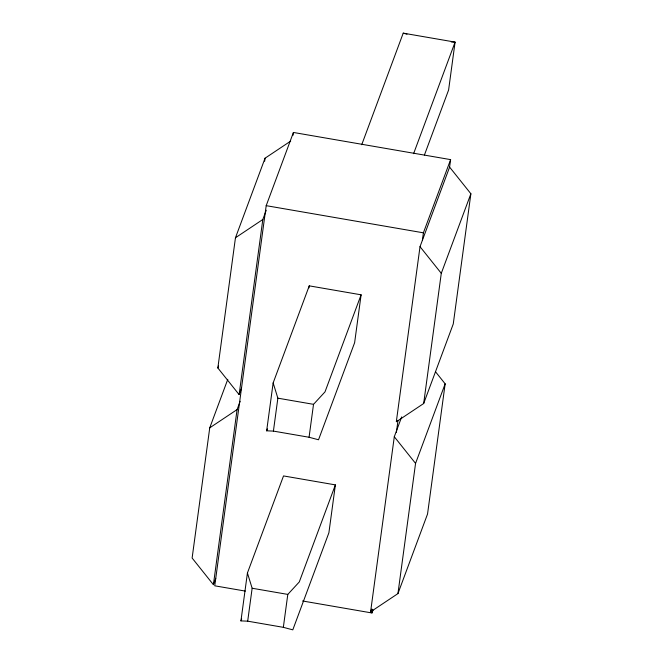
<?xml version="1.0" encoding="UTF-8"?>
<svg xmlns="http://www.w3.org/2000/svg" width="663" height="663" viewBox="0 0 663 663"><rect width="100%" height="100%" fill="white"/><g stroke="black" fill="none" stroke-linecap="round" stroke-linejoin="round"><path stroke-width="0.99" d="M227.79 379.319L209.74 427.834L192.121 558.039L213.395 584.691L215.757 578.327M241.481 388.253L239.119 394.618L217.845 367.965L235.464 237.76L265.059 158.192L290.692 141.086M264.645 161.266L265.059 158.192M213.395 584.691L237.089 409.585L240.172 401.289M239.119 394.618L262.813 219.511L266.261 210.254M449.605 167.109L470.879 193.753L453.26 323.967L423.665 403.527L396.317 421.776L420.019 246.669L449.605 167.109L450.616 159.626L293.419 132.459L266.195 205.663L214.746 585.81L245.368 591.098M293.038 135.269L293.419 132.459M240.942 620.891L247.423 572.998L283.524 475.926L335.379 484.885L328.898 532.779L292.797 629.85L283.341 627.331L247.689 621.173L240.942 620.891L241.664 618.944M266.659 430.817L273.148 382.924L309.248 285.852L361.103 294.811L354.622 342.705L318.522 439.776L309.066 437.257L273.413 431.099L266.659 430.817L267.388 428.878M247.689 621.173L252.147 588.247L247.423 572.998M273.413 431.099L277.863 398.173L273.148 382.924M308.966 287.891L309.248 285.852M283.341 627.331L287.8 594.404L299.278 581.957L335.379 484.885M309.066 437.257L313.524 404.331L325.003 391.883L361.103 294.811M435.483 371.719L445.155 383.827L427.536 514.04L397.941 593.6L370.592 611.85L394.294 436.743L401.679 416.894M302.535 600.976L371.951 612.968L372.457 609.231M396.383 432.425L398.007 420.4M422.381 240.304L423.4 232.821L450.616 159.626M397.941 593.6L415.56 463.396L445.155 383.827M423.665 403.527L441.285 273.322L470.879 193.753M217.845 367.965L218.566 366.026M361.725 144.733L403.22 33.15L455.083 42.109L448.602 90.002L424.428 155.009M413.588 153.692L455.083 42.109L451.23 41.951M370.592 611.85L371.611 609.123M371.951 612.968L373.02 610.084M235.464 237.76L262.813 219.511M209.74 427.834L237.089 409.585M266.195 205.663L423.4 232.821M277.863 398.173L313.524 404.331M252.147 588.247L287.8 594.404M403.22 33.15L407.007 34.161M420.019 246.669L441.285 273.322M394.294 436.743L415.56 463.396"/></g></svg>
